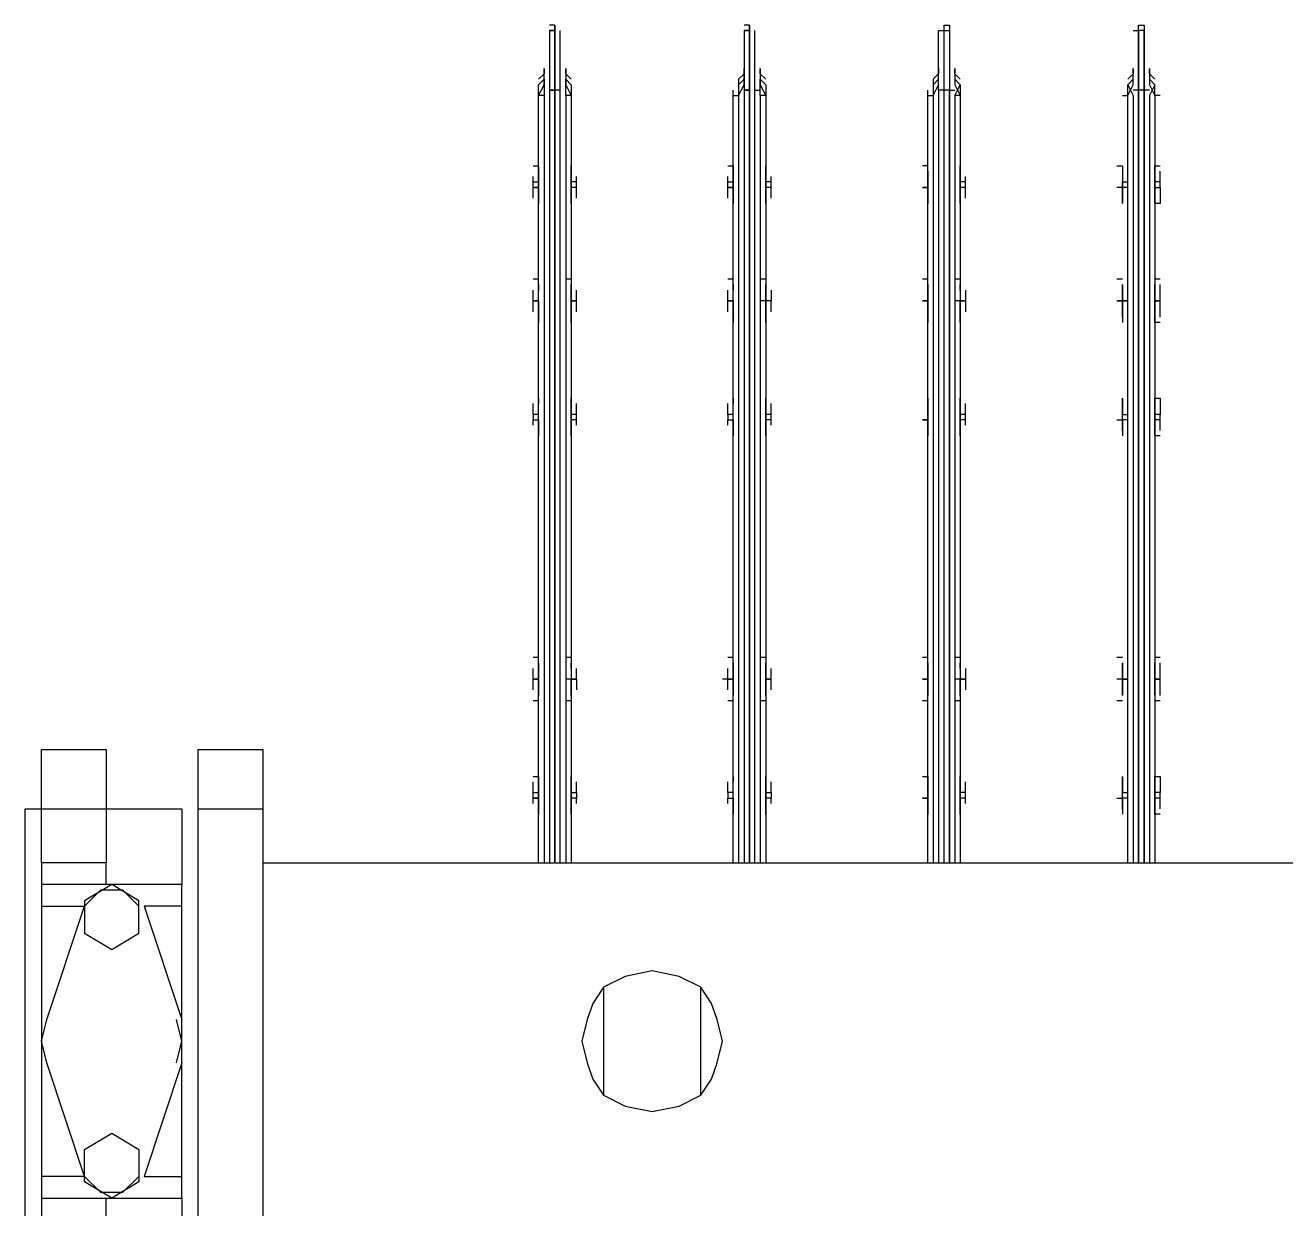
# Model space of a CAD drawing. Header units: metres. Extents: x 531759 to 532310, y 2675082 to 2675319.
# Drawn here: x 532025.8493 to 532026.1719, y 2675220.0065 to 2675220.3094 of the extents above; entities that cross this region are included whole.
import ezdxf

# ---------------------------------------------------------------- set-up
doc = ezdxf.new("R2010")
doc.units = ezdxf.units.M
doc.header["$MEASUREMENT"] = 0
doc.layers.add('IDT', color=7, linetype='Continuous')

# ---------------------------------------------------------------- blocks, each defined once
blk = doc.blocks.new('IDT')
at = {"layer": 'IDT', "color": 0, "lineweight": 25}
for p, q in [((15.02116, 15.15001), (15.02116, 15.26896)), ((15.03775, 15.26896), (15.03775, 15.15001)), ((15.0419, 15.2496), (15.0419, 15.26896)), ((15.08202, 15.26896), (15.08202, 15.15001)), ((15.06127, 15.25513), (15.06127, 15.2496)), ((15.07787, 15.2496), (15.07787, 15.25513)), ((15.07787, 15.2496), (15.0419, 15.2496)), ((15.0419, 15.2496), (15.0419, 15.24406)), ((15.05297, 15.24545), (15.05988, 15.2496)), ((15.05988, 15.2496), (15.0668, 15.24545)), ((15.07787, 15.24406), (15.07787, 15.2496)), ((15.05297, 15.24406), (15.05712, 15.24821)), ((15.05712, 15.24821), (15.06265, 15.24821)), ((15.06265, 15.24821), (15.0668, 15.24406)), ((15.0419, 15.24406), (15.0419, 15.20948)), ((15.0419, 15.21502), (15.05159, 15.24406)), ((15.05159, 15.24406), (15.0419, 15.24406)), ((15.05297, 15.23715), (15.05297, 15.24545)), ((15.0668, 15.24545), (15.0668, 15.23715)), ((15.0668, 15.24406), (15.07648, 15.21502)), ((15.0668, 15.24406), (15.07787, 15.24406)), ((15.07787, 15.20948), (15.07787, 15.24406)), ((15.05988, 15.233), (15.05297, 15.23715)), ((15.0668, 15.23715), (15.05988, 15.233)), ((14.92157, 15.22747), (14.91465, 15.22608)), ((14.92849, 15.22608), (14.92157, 15.22747)), ((14.90912, 15.22332), (14.90635, 15.21917)), ((14.91465, 15.22608), (14.90912, 15.22332)), ((14.90912, 15.22332), (14.90912, 15.19565)), ((14.93402, 15.22332), (14.92849, 15.22608)), ((14.93402, 15.19565), (14.93402, 15.22332)), ((14.93678, 15.21917), (14.93402, 15.22332)), ((14.90635, 15.21917), (14.90497, 15.21502)), ((14.93817, 15.21502), (14.93678, 15.21917)), ((14.90497, 15.21502), (14.90359, 15.20948)), ((14.93955, 15.20948), (14.93817, 15.21502)), ((15.04329, 15.21502), (15.0419, 15.20948)), ((15.07648, 15.21502), (15.07787, 15.20948)), ((14.90359, 15.20948), (14.90497, 15.20395)), ((14.93817, 15.20395), (14.93955, 15.20948)), ((15.0419, 15.20948), (15.0419, 15.17491)), ((15.0419, 15.20948), (15.04329, 15.20395)), ((15.07787, 15.20948), (15.07648, 15.20395)), ((15.07787, 15.17491), (15.07787, 15.20948)), ((14.90497, 15.20395), (14.90635, 15.1998)), ((14.93678, 15.1998), (14.93817, 15.20395)), ((15.05159, 15.17491), (15.0419, 15.20395)), ((15.07648, 15.20395), (15.0668, 15.17491)), ((14.90635, 15.1998), (14.90912, 15.19565)), ((14.93402, 15.19565), (14.93678, 15.1998)), ((14.90912, 15.19565), (14.91465, 15.19289)), ((14.92849, 15.19289), (14.93402, 15.19565)), ((14.91465, 15.19289), (14.92157, 15.1915)), ((14.92157, 15.1915), (14.92849, 15.19289)), ((15.05988, 15.18597), (15.05297, 15.18182)), ((15.0668, 15.18182), (15.05988, 15.18597)), ((15.05297, 15.18182), (15.05297, 15.17352)), ((15.0668, 15.17352), (15.0668, 15.18182)), ((15.0419, 15.17491), (15.0419, 15.16937)), ((15.0419, 15.17491), (15.05159, 15.17491)), ((15.05712, 15.17076), (15.05297, 15.17491)), ((15.0668, 15.17491), (15.06265, 15.17076)), ((15.07787, 15.17491), (15.0668, 15.17491)), ((15.07787, 15.16937), (15.07787, 15.17491)), ((15.05297, 15.17352), (15.05988, 15.16937)), ((15.05988, 15.16937), (15.0668, 15.17352)), ((15.0419, 15.15001), (15.0419, 15.16937)), ((15.0419, 15.16937), (15.07787, 15.16937)), ((15.06265, 15.17076), (15.05712, 15.17076)), ((15.06127, 15.16937), (15.06127, 15.16384)), ((15.07787, 15.16384), (15.07787, 15.16937)), ((15.02116, 15.16384), (14.44023, 15.16384)), ((14.79294, 14.96743), (14.79294, 15.16384)), ((14.79432, 14.96743), (14.79432, 15.16384)), ((14.7957, 14.96605), (14.7957, 15.16384)), ((14.7957, 15.16384), (14.7957, 14.96605)), ((14.79709, 14.96605), (14.79709, 15.16384)), ((14.79709, 15.16384), (14.79709, 14.96605)), ((14.79847, 14.96743), (14.79847, 15.16384)), ((14.79985, 15.16384), (14.79985, 14.96743)), ((14.84273, 14.96743), (14.84273, 15.16384)), ((14.84411, 14.96743), (14.84411, 15.16384)), ((14.8455, 14.96605), (14.8455, 15.16384)), ((14.8455, 15.16384), (14.8455, 14.96605)), ((14.84688, 15.16384), (14.84688, 14.96605)), ((14.84826, 14.96605), (14.84826, 15.16384)), ((14.84965, 14.96743), (14.84965, 15.16384)), ((14.85103, 15.16384), (14.85103, 14.96743)), ((14.89252, 14.96743), (14.89252, 15.16384)), ((14.89391, 14.96743), (14.89391, 15.16384)), ((14.89529, 15.16384), (14.89529, 14.96605)), ((14.89667, 15.16384), (14.89667, 14.96605)), ((14.89667, 14.96605), (14.89667, 15.16384)), ((14.89806, 14.96605), (14.89806, 15.16384)), ((14.89944, 14.96743), (14.89944, 15.16384)), ((14.90082, 15.16384), (14.90082, 14.96743)), ((14.94232, 14.96743), (14.94232, 15.16384)), ((14.9437, 14.96743), (14.9437, 15.16384)), ((14.94508, 15.16384), (14.94508, 14.96605)), ((14.94647, 14.96605), (14.94647, 15.16384)), ((14.94647, 15.16384), (14.94647, 14.96605)), ((14.94785, 14.96605), (14.94785, 15.16384)), ((14.94923, 14.96743), (14.94923, 15.16384)), ((14.95062, 15.16384), (14.95062, 14.96743)), ((15.06127, 15.15001), (15.06127, 15.16384)), ((15.06127, 15.16384), (15.07787, 15.16384)), ((15.07787, 15.16384), (15.07787, 15.15001)), ((14.79155, 15.15139), (14.79294, 15.15139)), ((14.79155, 15.15001), (14.79155, 15.14863)), ((14.79294, 15.15139), (14.79294, 15.14724)), ((14.80124, 15.14724), (14.80124, 15.15139)), ((14.80124, 15.15001), (14.80124, 15.14863)), ((14.84273, 15.15139), (14.84273, 15.14171)), ((14.84273, 15.15001), (14.84273, 15.14863)), ((14.85103, 15.14724), (14.85103, 15.15139)), ((14.85103, 15.14863), (14.85103, 15.15001)), ((14.89252, 15.15139), (14.89252, 15.14724)), ((14.89252, 15.15001), (14.89252, 15.14863)), ((14.90082, 15.14724), (14.90082, 15.15139)), ((14.90082, 15.14863), (14.90082, 15.15001)), ((14.94232, 15.15139), (14.94232, 15.14724)), ((14.94232, 15.15001), (14.94232, 15.14863)), ((14.95062, 15.14724), (14.95062, 15.15139)), ((14.95062, 15.14863), (14.95062, 15.15001)), ((15.03775, 15.15001), (15.02116, 15.15001)), ((15.02116, 15.13479), (15.02116, 15.15001)), ((15.03775, 15.15001), (15.03775, 15.13479)), ((15.06127, 15.15001), (15.0419, 15.15001)), ((15.07787, 15.15001), (15.06127, 15.15001)), ((15.06127, 15.13479), (15.06127, 15.15001)), ((15.08202, 15.15001), (15.07787, 15.15001)), ((15.07787, 15.15001), (15.07787, 15.13479)), ((14.79155, 15.14863), (14.79155, 15.14724)), ((14.79155, 15.14724), (14.79294, 15.14724)), ((14.79155, 15.14724), (14.79155, 15.14586)), ((14.79155, 15.14309), (14.79155, 15.14586)), ((14.79155, 15.14586), (14.79294, 15.14586)), ((14.79294, 15.14724), (14.79294, 15.14586)), ((14.79294, 15.14586), (14.79294, 15.14171)), ((14.79985, 15.14724), (14.80124, 15.14724)), ((14.80124, 15.14586), (14.79985, 15.14586)), ((14.80124, 15.14863), (14.80124, 15.14724)), ((14.80124, 15.14724), (14.80124, 15.14586)), ((14.80262, 15.14724), (14.80124, 15.14724)), ((14.80124, 15.14724), (14.80124, 15.14586)), ((14.80124, 15.14586), (14.80124, 15.14171)), ((14.80124, 15.14309), (14.80124, 15.14586)), ((14.84135, 15.14863), (14.84135, 15.14724)), ((14.84135, 15.14724), (14.84273, 15.14724)), ((14.84135, 15.14724), (14.84135, 15.14586)), ((14.84135, 15.14586), (14.84273, 15.14586)), ((14.84135, 15.14586), (14.84135, 15.14309)), ((14.85103, 15.14724), (14.85103, 15.14863)), ((14.85103, 15.14586), (14.85103, 15.14724)), ((14.85103, 15.14724), (14.85241, 15.14724)), ((14.85241, 15.14724), (14.85103, 15.14724)), ((14.85103, 15.14586), (14.85103, 15.14724)), ((14.85103, 15.14309), (14.85103, 15.14586)), ((14.85103, 15.14171), (14.85103, 15.14586)), ((14.89114, 15.14863), (14.89114, 15.14724)), ((14.89114, 15.14724), (14.89252, 15.14724)), ((14.89114, 15.14586), (14.89114, 15.14724)), ((14.89114, 15.14586), (14.89114, 15.14309)), ((14.89252, 15.14586), (14.89114, 15.14586)), ((14.89252, 15.14724), (14.89252, 15.14586)), ((14.89252, 15.14586), (14.89252, 15.14171)), ((14.90221, 15.14724), (14.90082, 15.14724)), ((14.90221, 15.14724), (14.90082, 15.14724)), ((14.90082, 15.14724), (14.90082, 15.14586)), ((14.90082, 15.14586), (14.90221, 15.14586)), ((14.90082, 15.14586), (14.90082, 15.14171)), ((14.90221, 15.14863), (14.90221, 15.14724)), ((14.90221, 15.14586), (14.90221, 15.14724)), ((14.90221, 15.14586), (14.90221, 15.14309)), ((14.94093, 15.14863), (14.94093, 15.14724)), ((14.94093, 15.14724), (14.94232, 15.14724)), ((14.94093, 15.14586), (14.94093, 15.14724)), ((14.94093, 15.14586), (14.94093, 15.14309)), ((14.94232, 15.14586), (14.94093, 15.14586)), ((14.94232, 15.14724), (14.94232, 15.14586)), ((14.94232, 15.14586), (14.94232, 15.14171)), ((14.952, 15.14724), (14.95062, 15.14724)), ((14.95062, 15.14586), (14.95062, 15.14724)), ((14.95062, 15.14724), (14.952, 15.14724)), ((14.95062, 15.14171), (14.95062, 15.14586)), ((14.952, 15.14586), (14.95062, 15.14586)), ((14.952, 15.14863), (14.952, 15.14724)), ((14.952, 15.14724), (14.952, 15.14586)), ((14.952, 15.14586), (14.952, 15.14309)), ((14.79155, 15.14171), (14.79155, 15.14309)), ((14.80124, 15.14171), (14.80124, 15.14309)), ((14.84273, 15.14171), (14.84273, 15.14309)), ((14.85103, 15.14171), (14.85103, 15.14309)), ((14.89252, 15.14171), (14.89252, 15.14309)), ((14.90082, 15.14171), (14.90082, 15.14309)), ((14.94232, 15.14171), (14.94232, 15.14309)), ((14.95062, 15.14171), (14.95062, 15.14309)), ((14.79294, 15.14171), (14.79155, 15.14171)), ((14.85241, 15.14171), (14.85103, 15.14171)), ((14.952, 15.14171), (14.95062, 15.14171)), ((15.03775, 15.13479), (15.02116, 15.13479)), ((15.07787, 15.13479), (15.06127, 15.13479)), ((14.79155, 15.12235), (14.79294, 15.12235)), ((14.79155, 15.12096), (14.79155, 15.11958)), ((14.79294, 15.12096), (14.79294, 15.11266)), ((14.80124, 15.12235), (14.80262, 15.12235)), ((14.80124, 15.12096), (14.80124, 15.11958)), ((14.80124, 15.11681), (14.80124, 15.12096)), ((14.84273, 15.12235), (14.84411, 15.12235)), ((14.84273, 15.11958), (14.84273, 15.12096)), ((14.84273, 15.12096), (14.84273, 15.11681)), ((14.85103, 15.12235), (14.85241, 15.12235)), ((14.85103, 15.11681), (14.85103, 15.12096)), ((14.85103, 15.12096), (14.85103, 15.11958)), ((14.89252, 15.12235), (14.89391, 15.12235)), ((14.89252, 15.11958), (14.89252, 15.12096)), ((14.89252, 15.12096), (14.89252, 15.11681)), ((14.90082, 15.12235), (14.90221, 15.12235)), ((14.90082, 15.11681), (14.90082, 15.12096)), ((14.90082, 15.12096), (14.90082, 15.11958)), ((14.94232, 15.12235), (14.9437, 15.12235)), ((14.94232, 15.11958), (14.94232, 15.12096)), ((14.94232, 15.12096), (14.94232, 15.11681)), ((14.95062, 15.12235), (14.952, 15.12235)), ((14.95062, 15.11681), (14.95062, 15.12096)), ((14.95062, 15.12096), (14.95062, 15.11958)), ((14.79155, 15.11958), (14.79155, 15.11681)), ((14.79155, 15.11681), (14.79294, 15.11681)), ((14.79294, 15.11681), (14.79155, 15.11681)), ((14.79294, 15.11681), (14.79155, 15.11681)), ((14.79155, 15.11681), (14.79155, 15.11405)), ((14.80124, 15.11681), (14.79985, 15.11681)), ((14.79985, 15.11681), (14.80124, 15.11681)), ((14.80124, 15.11958), (14.80124, 15.11681)), ((14.80124, 15.11681), (14.80124, 15.11405)), ((14.80124, 15.11266), (14.80124, 15.11681)), ((14.80124, 15.11681), (14.80262, 15.11681)), ((14.84135, 15.11681), (14.84135, 15.11958)), ((14.84273, 15.11681), (14.84135, 15.11681)), ((14.84135, 15.11405), (14.84135, 15.11681)), ((14.84135, 15.11681), (14.84273, 15.11681)), ((14.84273, 15.11681), (14.84411, 15.11681)), ((14.84273, 15.11266), (14.84273, 15.11681)), ((14.85103, 15.11958), (14.85103, 15.11681)), ((14.85103, 15.11405), (14.85103, 15.11681)), ((14.85103, 15.11681), (14.85241, 15.11681)), ((14.85241, 15.11681), (14.85103, 15.11681)), ((14.85103, 15.11681), (14.85103, 15.11266)), ((14.89114, 15.11958), (14.89114, 15.11681)), ((14.89114, 15.11681), (14.89252, 15.11681)), ((14.89252, 15.11681), (14.89114, 15.11681)), ((14.89114, 15.11681), (14.89114, 15.11405)), ((14.89114, 15.11681), (14.89252, 15.11681)), ((14.89252, 15.11681), (14.89252, 15.11266)), ((14.90221, 15.11681), (14.90082, 15.11681)), ((14.90082, 15.11266), (14.90082, 15.11681)), ((14.90082, 15.11681), (14.90221, 15.11681)), ((14.90221, 15.11681), (14.90082, 15.11681)), ((14.90082, 15.11681), (14.90221, 15.11681)), ((14.90221, 15.11958), (14.90221, 15.11681)), ((14.90221, 15.11681), (14.90221, 15.11405)), ((14.90221, 15.11681), (14.90359, 15.11681)), ((14.94093, 15.11681), (14.94093, 15.11958)), ((14.94232, 15.11681), (14.94093, 15.11681)), ((14.94093, 15.11681), (14.94232, 15.11681)), ((14.94232, 15.11681), (14.94093, 15.11681)), ((14.94093, 15.11681), (14.94093, 15.11405)), ((14.94232, 15.11681), (14.9437, 15.11681)), ((14.94232, 15.11266), (14.94232, 15.11681)), ((14.95062, 15.11266), (14.95062, 15.11681)), ((14.95062, 15.11681), (14.952, 15.11681)), ((14.952, 15.11681), (14.95062, 15.11681)), ((14.952, 15.11681), (14.95062, 15.11681)), ((14.95062, 15.11681), (14.952, 15.11681)), ((14.952, 15.11958), (14.952, 15.11681)), ((14.952, 15.11681), (14.952, 15.11405)), ((14.79155, 15.11405), (14.79155, 15.11266)), ((14.80124, 15.11405), (14.80124, 15.11266)), ((14.84273, 15.11405), (14.84273, 15.11266)), ((14.85103, 15.11266), (14.85103, 15.11405)), ((14.89252, 15.11266), (14.89252, 15.11405)), ((14.90082, 15.11405), (14.90082, 15.11266)), ((14.94232, 15.11405), (14.94232, 15.11266)), ((14.95062, 15.11405), (14.95062, 15.11266)), ((14.79155, 15.11128), (14.79294, 15.11128)), ((14.80124, 15.11128), (14.80262, 15.11128)), ((14.84273, 15.11128), (14.84411, 15.11128)), ((14.85103, 15.11128), (14.85241, 15.11128)), ((14.89252, 15.11128), (14.89391, 15.11128)), ((14.90082, 15.11128), (14.90221, 15.11128)), ((14.94232, 15.11128), (14.9437, 15.11128)), ((14.95062, 15.11128), (14.952, 15.11128)), ((14.79155, 15.05457), (14.79294, 15.05457)), ((14.79155, 15.05319), (14.79155, 15.05181)), ((14.79294, 15.05457), (14.79294, 15.05042)), ((14.80124, 15.05042), (14.80124, 15.05457)), ((14.80124, 15.05319), (14.80124, 15.05181)), ((14.84273, 15.05457), (14.84273, 15.04904)), ((14.84273, 15.05319), (14.84273, 15.05181)), ((14.85103, 15.05042), (14.85103, 15.05457)), ((14.85103, 15.05319), (14.85103, 15.05181)), ((14.89252, 15.05457), (14.89252, 15.04904)), ((14.89252, 15.05319), (14.89252, 15.05181)), ((14.90082, 15.05042), (14.90082, 15.05457)), ((14.90082, 15.05181), (14.90082, 15.05319)), ((14.94232, 15.05457), (14.94232, 15.05042)), ((14.94232, 15.05319), (14.94232, 15.05181)), ((14.95062, 15.05042), (14.95062, 15.05457)), ((14.95062, 15.05181), (14.95062, 15.05319)), ((14.79155, 15.05181), (14.79155, 15.05042)), ((14.79155, 15.05042), (14.79294, 15.05042)), ((14.79155, 15.05042), (14.79155, 15.04904)), ((14.79155, 15.04627), (14.79155, 15.04904)), ((14.79155, 15.04904), (14.79294, 15.04904)), ((14.79294, 15.05042), (14.79294, 15.04904)), ((14.79294, 15.04904), (14.79294, 15.04489)), ((14.79985, 15.05042), (14.80124, 15.05042)), ((14.80124, 15.04904), (14.79985, 15.04904)), ((14.80124, 15.05181), (14.80124, 15.05042)), ((14.80124, 15.05042), (14.80124, 15.04904)), ((14.80262, 15.05042), (14.80124, 15.05042)), ((14.80124, 15.05042), (14.80124, 15.04904)), ((14.80124, 15.04904), (14.80124, 15.04489)), ((14.80124, 15.04627), (14.80124, 15.04904)), ((14.84135, 15.05181), (14.84135, 15.05042)), ((14.84135, 15.05042), (14.84273, 15.05042)), ((14.84135, 15.05042), (14.84135, 15.04904)), ((14.84135, 15.04904), (14.84273, 15.04904)), ((14.84135, 15.04904), (14.84135, 15.04627)), ((14.84273, 15.04904), (14.84273, 15.04489)), ((14.85103, 15.05181), (14.85103, 15.05042)), ((14.85103, 15.05042), (14.85103, 15.04489)), ((14.85103, 15.04627), (14.85103, 15.05042)), ((14.85103, 15.05042), (14.85241, 15.05042)), ((14.85241, 15.05042), (14.85103, 15.05042)), ((14.89114, 15.05181), (14.89114, 15.05042)), ((14.89114, 15.05042), (14.89252, 15.05042)), ((14.89114, 15.05042), (14.89114, 15.04904)), ((14.89114, 15.04904), (14.89252, 15.04904)), ((14.89114, 15.04904), (14.89114, 15.04627)), ((14.89252, 15.04904), (14.89252, 15.04489)), ((14.90221, 15.05042), (14.90082, 15.05042)), ((14.90221, 15.05042), (14.90082, 15.05042)), ((14.90082, 15.05042), (14.90082, 15.04904)), ((14.90082, 15.04904), (14.90221, 15.04904)), ((14.90082, 15.04904), (14.90082, 15.04489)), ((14.90221, 15.05181), (14.90221, 15.05042)), ((14.90221, 15.04904), (14.90221, 15.05042)), ((14.90221, 15.04904), (14.90221, 15.04627)), ((14.94093, 15.05181), (14.94093, 15.05042)), ((14.94093, 15.05042), (14.94232, 15.05042)), ((14.94093, 15.05042), (14.94093, 15.04904)), ((14.94093, 15.04904), (14.94232, 15.04904)), ((14.94093, 15.04904), (14.94093, 15.04627)), ((14.94232, 15.05042), (14.94232, 15.04904)), ((14.94232, 15.04904), (14.94232, 15.04489)), ((14.952, 15.05042), (14.95062, 15.05042)), ((14.952, 15.05042), (14.95062, 15.05042)), ((14.95062, 15.05042), (14.95062, 15.04904)), ((14.95062, 15.04904), (14.952, 15.04904)), ((14.95062, 15.04904), (14.95062, 15.04489)), ((14.952, 15.05181), (14.952, 15.05042)), ((14.952, 15.04904), (14.952, 15.05042)), ((14.952, 15.04904), (14.952, 15.04627)), ((14.79155, 15.04489), (14.79155, 15.04627)), ((14.80124, 15.04489), (14.80124, 15.04627)), ((14.84273, 15.04489), (14.84273, 15.04627)), ((14.85103, 15.04489), (14.85103, 15.04627)), ((14.89252, 15.04489), (14.89252, 15.04627)), ((14.90082, 15.04489), (14.90082, 15.04627)), ((14.94232, 15.04489), (14.94232, 15.04627)), ((14.95062, 15.04489), (14.95062, 15.04627)), ((14.79294, 15.04489), (14.79155, 15.04489)), ((14.79155, 15.02553), (14.79294, 15.02553)), ((14.79155, 15.02414), (14.79155, 15.02276)), ((14.79294, 15.02553), (14.79294, 15.01999)), ((14.80124, 15.01999), (14.80124, 15.02553)), ((14.80124, 15.02414), (14.80124, 15.02276)), ((14.84273, 15.02553), (14.84273, 15.01999)), ((14.84273, 15.02414), (14.84273, 15.02276)), ((14.85103, 15.01999), (14.85103, 15.02553)), ((14.85103, 15.02414), (14.85103, 15.02276)), ((14.89252, 15.02553), (14.89252, 15.01584)), ((14.89252, 15.02414), (14.89252, 15.02276)), ((14.90082, 15.01999), (14.90082, 15.02553)), ((14.90082, 15.02276), (14.90082, 15.02414)), ((14.94232, 15.02553), (14.94232, 15.01999)), ((14.94232, 15.02414), (14.94232, 15.02276)), ((14.95062, 15.01999), (14.95062, 15.02553)), ((14.95062, 15.02276), (14.95062, 15.02414)), ((14.79155, 15.02276), (14.79155, 15.01999)), ((14.79155, 15.01999), (14.79294, 15.01999)), ((14.79294, 15.01999), (14.79155, 15.01999)), ((14.79155, 15.01999), (14.79155, 15.01723)), ((14.79294, 15.01999), (14.79294, 15.01584)), ((14.80124, 15.01999), (14.79985, 15.01999)), ((14.79985, 15.01999), (14.80124, 15.01999)), ((14.80124, 15.02276), (14.80124, 15.01999)), ((14.80124, 15.01999), (14.80124, 15.01723)), ((14.80124, 15.01584), (14.80124, 15.01999)), ((14.80124, 15.01999), (14.80262, 15.01999)), ((14.80262, 15.01999), (14.80124, 15.01999)), ((14.80124, 15.01999), (14.80262, 15.01999)), ((14.84135, 15.01999), (14.84135, 15.02276)), ((14.84273, 15.01999), (14.84135, 15.01999)), ((14.84135, 15.01723), (14.84135, 15.01999)), ((14.84135, 15.01999), (14.84273, 15.01999)), ((14.84273, 15.01999), (14.84411, 15.01999)), ((14.84273, 15.01584), (14.84273, 15.01999)), ((14.85103, 15.02276), (14.85103, 15.01999)), ((14.85103, 15.01999), (14.85103, 15.01723)), ((14.85103, 15.01584), (14.85103, 15.01999)), ((14.85103, 15.01999), (14.85241, 15.01999)), ((14.85241, 15.01999), (14.85103, 15.01999)), ((14.85241, 15.01999), (14.85103, 15.01999)), ((14.85103, 15.01999), (14.85241, 15.01999)), ((14.89114, 15.02276), (14.89114, 15.01999)), ((14.89114, 15.01999), (14.89252, 15.01999)), ((14.89114, 15.01723), (14.89114, 15.01999)), ((14.89114, 15.01999), (14.89252, 15.01999)), ((14.89252, 15.01999), (14.89391, 15.01999)), ((14.90221, 15.01999), (14.90082, 15.01999)), ((14.90082, 15.01999), (14.90221, 15.01999)), ((14.90221, 15.01999), (14.90082, 15.01999)), ((14.90082, 15.01999), (14.90082, 15.01584)), ((14.90221, 15.02276), (14.90221, 15.01999)), ((14.90221, 15.01999), (14.90221, 15.01723)), ((14.94093, 15.02276), (14.94093, 15.01999)), ((14.94093, 15.01999), (14.94232, 15.01999)), ((14.94232, 15.01999), (14.94093, 15.01999)), ((14.94093, 15.01999), (14.94093, 15.01723)), ((14.94232, 15.01999), (14.94232, 15.01584)), ((14.952, 15.01999), (14.95062, 15.01999)), ((14.95062, 15.01999), (14.952, 15.01999)), ((14.952, 15.01999), (14.95062, 15.01999)), ((14.95062, 15.01999), (14.95062, 15.01584)), ((14.952, 15.02276), (14.952, 15.01999)), ((14.952, 15.01999), (14.952, 15.01723)), ((14.79155, 15.01723), (14.79155, 15.01584)), ((14.80124, 15.01723), (14.80124, 15.01584)), ((14.84273, 15.01723), (14.84273, 15.01584)), ((14.85103, 15.01723), (14.85103, 15.01584)), ((14.89252, 15.01584), (14.89252, 15.01723)), ((14.90082, 15.01584), (14.90082, 15.01723)), ((14.94232, 15.01584), (14.94232, 15.01723)), ((14.95062, 15.01584), (14.95062, 15.01723)), ((14.79155, 15.01446), (14.79294, 15.01446)), ((14.80124, 15.01446), (14.80262, 15.01446)), ((14.84273, 15.01446), (14.84411, 15.01446)), ((14.85103, 15.01446), (14.85241, 15.01446)), ((14.89252, 15.01446), (14.89391, 15.01446)), ((14.90082, 15.01446), (14.90221, 15.01446)), ((14.94232, 15.01446), (14.9437, 15.01446)), ((14.95062, 15.01446), (14.952, 15.01446)), ((14.79155, 14.99371), (14.79155, 14.9951)), ((14.79155, 14.9951), (14.79294, 14.9951)), ((14.79294, 14.9951), (14.79294, 14.99095)), ((14.80124, 14.99095), (14.80124, 14.9951)), ((14.80124, 14.9951), (14.80124, 14.99371)), ((14.84273, 14.99371), (14.84273, 14.9951)), ((14.84273, 14.9951), (14.84273, 14.99095)), ((14.85103, 14.9951), (14.85103, 14.99371)), ((14.85103, 14.99095), (14.85103, 14.9951)), ((14.89252, 14.99371), (14.89252, 14.9951)), ((14.89252, 14.9951), (14.89252, 14.99095)), ((14.90082, 14.99095), (14.90082, 14.9951)), ((14.90082, 14.9951), (14.90082, 14.99371)), ((14.94232, 14.99371), (14.94232, 14.9951)), ((14.94232, 14.9951), (14.94232, 14.99095)), ((14.95062, 14.99095), (14.95062, 14.9951)), ((14.95062, 14.9951), (14.95062, 14.99371)), ((14.79155, 14.99095), (14.79155, 14.99371)), ((14.79294, 14.99095), (14.79155, 14.99095)), ((14.79155, 14.99095), (14.79155, 14.98956)), ((14.79294, 14.99095), (14.79294, 14.98541)), ((14.79985, 14.99095), (14.80124, 14.99095)), ((14.80124, 14.99371), (14.80124, 14.99095)), ((14.80124, 14.99095), (14.80124, 14.98956)), ((14.80124, 14.98818), (14.80124, 14.99095)), ((14.80124, 14.99095), (14.80262, 14.99095)), ((14.84135, 14.99371), (14.84135, 14.99095)), ((14.84135, 14.99095), (14.84273, 14.99095)), ((14.84135, 14.99095), (14.84135, 14.98956)), ((14.84273, 14.99095), (14.84273, 14.98956)), ((14.85103, 14.99371), (14.85103, 14.99095)), ((14.85103, 14.99095), (14.85241, 14.99095)), ((14.85241, 14.99095), (14.85103, 14.99095)), ((14.85103, 14.98956), (14.85103, 14.99095)), ((14.85103, 14.99095), (14.85103, 14.98956)), ((14.89114, 14.99371), (14.89114, 14.99095)), ((14.89114, 14.99095), (14.89252, 14.99095)), ((14.89114, 14.99095), (14.89114, 14.98956)), ((14.89252, 14.99095), (14.89252, 14.98956)), ((14.90221, 14.99095), (14.90082, 14.99095)), ((14.90082, 14.98956), (14.90082, 14.99095)), ((14.90082, 14.99095), (14.90221, 14.99095)), ((14.90221, 14.99371), (14.90221, 14.99095)), ((14.90221, 14.99095), (14.90221, 14.98956)), ((14.94093, 14.99371), (14.94093, 14.99095)), ((14.94093, 14.99095), (14.94232, 14.99095)), ((14.94093, 14.99095), (14.94093, 14.98956)), ((14.94232, 14.99095), (14.94232, 14.98956)), ((14.952, 14.99095), (14.95062, 14.99095)), ((14.95062, 14.98956), (14.95062, 14.99095)), ((14.95062, 14.99095), (14.952, 14.99095)), ((14.952, 14.99371), (14.952, 14.99095)), ((14.952, 14.99095), (14.952, 14.98956)), ((14.79155, 14.98956), (14.79294, 14.98956)), ((14.79155, 14.98956), (14.79155, 14.98818)), ((14.79155, 14.98818), (14.79155, 14.9868)), ((14.80124, 14.98956), (14.79985, 14.98956)), ((14.80124, 14.98541), (14.80124, 14.98956)), ((14.80124, 14.9868), (14.80124, 14.98818)), ((14.84135, 14.98956), (14.84273, 14.98956)), ((14.84135, 14.98956), (14.84135, 14.98818)), ((14.84273, 14.98956), (14.84273, 14.98541)), ((14.84273, 14.98818), (14.84273, 14.9868)), ((14.85103, 14.98818), (14.85103, 14.98956)), ((14.85103, 14.98956), (14.85103, 14.98541)), ((14.85103, 14.9868), (14.85103, 14.98818)), ((14.89114, 14.98956), (14.89252, 14.98956)), ((14.89114, 14.98956), (14.89114, 14.98818)), ((14.89252, 14.98956), (14.89252, 14.98541)), ((14.89252, 14.98818), (14.89252, 14.9868)), ((14.90082, 14.98541), (14.90082, 14.98956)), ((14.90221, 14.98956), (14.90082, 14.98956)), ((14.90082, 14.9868), (14.90082, 14.98818)), ((14.90221, 14.98956), (14.90221, 14.98818)), ((14.94093, 14.98956), (14.94232, 14.98956)), ((14.94093, 14.98956), (14.94093, 14.98818)), ((14.94232, 14.98956), (14.94232, 14.98541)), ((14.94232, 14.98818), (14.94232, 14.9868)), ((14.95062, 14.98541), (14.95062, 14.98956)), ((14.952, 14.98956), (14.95062, 14.98956)), ((14.95062, 14.9868), (14.95062, 14.98818)), ((14.952, 14.98956), (14.952, 14.98818)), ((14.79294, 14.98541), (14.79155, 14.98541)), ((14.80262, 14.98541), (14.80124, 14.98541)), ((14.85103, 14.98541), (14.85241, 14.98541)), ((14.90221, 14.98541), (14.90082, 14.98541)), ((14.952, 14.98541), (14.95062, 14.98541)), ((14.79155, 14.96743), (14.79294, 14.96743)), ((14.79432, 14.96467), (14.79294, 14.96743)), ((14.79294, 14.96743), (14.79294, 14.96605)), ((14.79294, 14.96467), (14.79432, 14.96743)), ((14.79294, 14.96605), (14.79294, 14.96467)), ((14.79432, 14.96605), (14.7957, 14.96605)), ((14.7957, 14.96605), (14.79709, 14.96605)), ((14.7957, 14.94945), (14.7957, 14.96605)), ((14.7957, 14.96605), (14.7957, 14.95084)), ((14.79709, 14.95084), (14.79709, 14.96605)), ((14.79709, 14.96605), (14.79847, 14.96605)), ((14.79709, 14.96605), (14.79709, 14.94945)), ((14.79985, 14.96743), (14.79847, 14.96467)), ((14.79985, 14.96467), (14.79847, 14.96743)), ((14.80124, 14.96743), (14.79985, 14.96743)), ((14.79985, 14.96743), (14.79985, 14.96605)), ((14.79985, 14.96605), (14.79985, 14.96467)), ((14.84411, 14.96467), (14.84273, 14.96743)), ((14.84273, 14.96605), (14.84273, 14.96743)), ((14.84273, 14.96743), (14.84411, 14.96743)), ((14.84411, 14.96743), (14.84273, 14.96467)), ((14.84273, 14.96467), (14.84273, 14.96605)), ((14.8455, 14.96605), (14.84411, 14.96605)), ((14.8455, 14.94945), (14.8455, 14.96605)), ((14.8455, 14.96605), (14.84688, 14.96605)), ((14.8455, 14.95084), (14.8455, 14.96605)), ((14.84688, 14.96605), (14.84688, 14.94945)), ((14.84688, 14.96605), (14.84826, 14.96605)), ((14.84965, 14.96743), (14.84826, 14.96467)), ((14.84826, 14.96605), (14.84826, 14.95084)), ((14.85103, 14.96743), (14.84965, 14.96743)), ((14.84965, 14.96328), (14.84965, 14.96743)), ((14.84965, 14.96467), (14.84965, 14.96605)), ((14.85103, 14.96743), (14.85103, 14.96605)), ((14.89391, 14.96467), (14.89252, 14.96743)), ((14.89252, 14.96605), (14.89252, 14.96743)), ((14.89252, 14.96743), (14.89391, 14.96743)), ((14.89252, 14.96467), (14.89252, 14.96605)), ((14.89391, 14.96743), (14.89391, 14.96328)), ((14.89529, 14.96605), (14.89391, 14.96605)), ((14.89529, 14.96605), (14.89529, 14.95084)), ((14.89806, 14.96605), (14.89667, 14.96605)), ((14.89667, 14.96605), (14.89806, 14.96605)), ((14.89667, 14.96605), (14.89667, 14.94945)), ((14.89667, 14.94945), (14.89667, 14.96605)), ((14.89944, 14.96743), (14.89806, 14.96467)), ((14.89806, 14.95084), (14.89806, 14.96605)), ((14.90082, 14.96743), (14.89944, 14.96743)), ((14.89944, 14.96328), (14.89944, 14.96743)), ((14.89944, 14.96467), (14.89944, 14.96605)), ((14.90082, 14.96743), (14.90082, 14.96605)), ((14.9437, 14.96467), (14.94232, 14.96743)), ((14.94232, 14.96605), (14.94232, 14.96743)), ((14.94232, 14.96743), (14.9437, 14.96743)), ((14.94232, 14.96467), (14.94232, 14.96605)), ((14.9437, 14.96743), (14.9437, 14.96328)), ((14.94508, 14.96605), (14.94647, 14.96605)), ((14.94508, 14.96605), (14.94508, 14.95084)), ((14.94785, 14.96605), (14.94647, 14.96605)), ((14.94647, 14.96605), (14.94785, 14.96605)), ((14.94647, 14.96605), (14.94647, 14.94945)), ((14.94647, 14.94945), (14.94647, 14.96605)), ((14.94785, 14.95084), (14.94785, 14.96605)), ((14.94923, 14.96328), (14.94923, 14.96743)), ((14.94923, 14.96743), (14.95062, 14.96743)), ((14.95062, 14.96743), (14.94923, 14.96467)), ((14.95062, 14.96743), (14.95062, 14.96605)), ((14.95062, 14.96605), (14.95062, 14.96467)), ((14.79294, 14.96467), (14.79432, 14.96328)), ((14.79432, 14.96328), (14.79294, 14.96467)), ((14.79294, 14.96328), (14.79432, 14.9619)), ((14.79432, 14.96052), (14.79432, 14.96467)), ((14.79432, 14.9619), (14.79432, 14.96052)), ((14.79847, 14.96467), (14.79847, 14.96052)), ((14.79985, 14.96467), (14.79847, 14.96328)), ((14.79847, 14.96328), (14.79985, 14.96467)), ((14.79847, 14.9619), (14.79985, 14.96328)), ((14.79847, 14.96052), (14.79847, 14.9619)), ((14.84273, 14.96467), (14.84411, 14.96328)), ((14.84411, 14.96328), (14.84273, 14.96467)), ((14.84273, 14.96328), (14.84411, 14.9619)), ((14.84411, 14.96052), (14.84411, 14.96467)), ((14.84411, 14.9619), (14.84411, 14.96052)), ((14.84826, 14.96467), (14.84826, 14.96052)), ((14.84826, 14.96328), (14.84965, 14.96467)), ((14.84826, 14.9619), (14.84965, 14.96328)), ((14.84826, 14.96052), (14.84826, 14.9619)), ((14.89391, 14.96328), (14.89252, 14.96467)), ((14.89252, 14.96328), (14.89391, 14.9619)), ((14.89391, 14.96052), (14.89391, 14.96467)), ((14.89391, 14.9619), (14.89391, 14.96052)), ((14.89806, 14.96467), (14.89806, 14.96052)), ((14.89806, 14.96328), (14.89944, 14.96467)), ((14.89806, 14.9619), (14.89944, 14.96328)), ((14.89806, 14.96052), (14.89806, 14.9619)), ((14.9437, 14.96328), (14.94232, 14.96467)), ((14.94232, 14.96328), (14.9437, 14.9619)), ((14.9437, 14.96052), (14.9437, 14.96467)), ((14.9437, 14.9619), (14.9437, 14.96052)), ((14.95062, 14.96467), (14.94923, 14.96328)), ((14.94923, 14.96467), (14.94923, 14.96052)), ((14.94923, 14.9619), (14.95062, 14.96328)), ((14.94923, 14.96052), (14.94923, 14.9619)), ((14.7957, 14.95084), (14.79709, 14.95084)), ((14.79709, 14.94945), (14.7957, 14.94945)), ((14.79847, 14.95084), (14.79709, 14.95084)), ((14.84688, 14.95084), (14.8455, 14.95084)), ((14.84688, 14.94945), (14.8455, 14.94945)), ((14.84826, 14.95084), (14.84688, 14.95084)), ((14.89806, 14.95084), (14.89667, 14.95084)), ((14.89667, 14.95084), (14.89806, 14.95084)), ((14.89667, 14.94945), (14.89806, 14.94945)), ((14.94785, 14.95084), (14.94647, 14.95084)), ((14.94647, 14.95084), (14.94785, 14.95084)), ((14.94647, 14.94945), (14.94785, 14.94945))]:
    blk.add_line(p, q, dxfattribs=at)

msp = doc.modelspace()

# ---------------------------------------------------------------- block references
at = {"layer": 'IDT', "color": 8, "rotation": 180}
msp.add_blockref('IDT', (532040.93128, 2675235.25885), dxfattribs=at)

doc.saveas('drawing.dxf')
